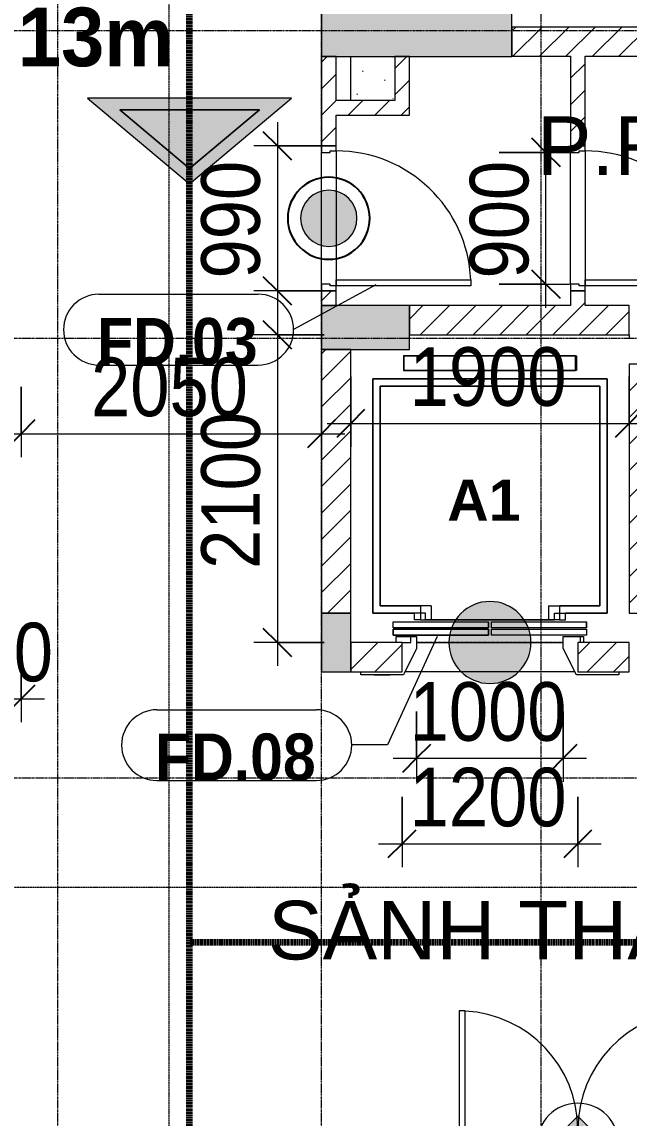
# Model space of a CAD drawing. Header units: millimetres. Extents: x 962 to 241049, y -15958 to 84407.
# Drawn here: x 105587 to 109732, y 46116 to 53597 of the extents above; entities that cross this region are included whole.
import ezdxf

# ---------------------------------------------------------------- set-up
doc = ezdxf.new("R2010")
doc.units = ezdxf.units.MM
for name, pattern in [('1 NÉT CALL OUT', [6, 3, -3]), ('Dash 1_8_', [6.35, 3.175, -3.175]), ('Dash Dot 3_16_', [7.9375, 4.7625, -1.5875, 0, -1.5875]), ('Grid Line', [22.225, 12.7, -3.175, 3.175, -3.175])]:
    doc.linetypes.add(name, pattern=pattern)
for name, color, linetype, lineweight in [('0-1', 7, 'Continuous', 5), ('A-ANNO-DIMS', 211, 'Continuous', 9), ('A-ANNO-DIMS-160', 211, 'Continuous', 9), ('A-ANNO-NOTE', 131, 'Continuous', 9), ('A-ANNO-NOTE-1', 131, 'Continuous', 25), ('A-AREA', 32, 'Dash 1_8_', 9), ('A-AREA-IDEN', 2, 'Continuous', 9), ('A-CLNG-PATT', 13, 'Continuous', 9), ('A-DETL-3', 90, '1 NÉT CALL OUT', 100), ('A-DETL-GENF-2', 1, 'Continuous', 9), ('A-DOOR-3', 1, 'Continuous', 9), ('A-DOOR-4', 21, 'Continuous', 9), ('A-DOOR-FRAM-1', 1, 'Continuous', 9), ('A-DOOR-IDEN', 31, 'Continuous', 9), ('A-FLOR', 192, 'Continuous', 9), ('A-FLOR-1', 250, 'Continuous', 9), ('A-WALL', 113, 'Continuous', 9), ('A-WALL-3', 113, 'Continuous', 18), ('A-WALL-PATT-2', 111, 'Continuous', 9), ('G-ANNO-SYMB-1', 111, 'Dash Dot 3_16_', 18), ('G-ANNO-TEXT-1', 7, 'Continuous', 9), ('G-ANNO-TEXT-2', 142, 'Continuous', 9), ('S-COLS-1', 52, 'Continuous', 5), ('S-COLS-2', 7, 'Continuous', 18), ('S-GRID-1', 1, 'Grid Line', 9)]:
    doc.layers.add(name, color=color, linetype=linetype, lineweight=lineweight)
doc.styles.add('Arial_10', font='arial_0.ttf', dxfattribs={"height": 280})
doc.styles.add('Arial_11', font='arial_0.ttf', dxfattribs={"height": 400})
doc.styles.add('Arial_12', font='arial_0.ttf', dxfattribs={"width": 0.95, "height": 400})
doc.styles.add('Arial_B_5', font='arialbd_0.ttf', dxfattribs={"width": 0.9, "height": 320})
doc.styles.add('UTM Avo', font='UTM Avo.ttf', dxfattribs={"width": 0.9, "height": 400})
doc.dimstyles.new('1_Dim_chi_tiet_2_5', dxfattribs={"dimscale": 304.8, "dimtxt": 399.720379, "dimasz": 0.629921, "dimexe": 0.524934, "dimexo": 0.0625, "dimgap": 0.052493, "dimtad": 1, "dimdec": 0, "dimrnd": 5, "dimzin": 0, "dimdsep": 46, "dimtxsty": 'UTM Avo', "dimblk1": 'OBLIQUE', "dimblk2": 'OBLIQUE', "dimsah": 1, "dimcen": 0.09, "dimdle": 0.524934, "dimazin": 0, "dimtfac": 1, "dimtdec": 4, "dimtix": 1, "dimtmove": 0, "dimatfit": 3, "dimfxl": 1.049869, "dimfxlon": 1, "dimtvp": 1, "dimtolj": 1, "dimtzin": 0, "dimarcsym": 2})
doc.dimstyles.new('1_Dim_chi_tiet_2_5_1', dxfattribs={"dimscale": 304.8, "dimtxt": 399.720379, "dimasz": 0.629921, "dimexe": 0.524934, "dimexo": 0.0625, "dimgap": 0.052493, "dimtad": 1, "dimdec": 0, "dimrnd": 5, "dimzin": 0, "dimdsep": 46, "dimtxsty": 'UTM Avo', "dimblk1": 'OBLIQUE', "dimblk2": 'OBLIQUE', "dimsah": 1, "dimcen": 0.09, "dimdle": 0.524934, "dimazin": 0, "dimtfac": 1, "dimtdec": 4, "dimtix": 1, "dimtmove": 0, "dimatfit": 3, "dimfxl": 1.049869, "dimfxlon": 1, "dimtvp": 1, "dimtolj": 1, "dimtzin": 0, "dimarcsym": 2})
pattern_1 = [(45, (63179.03, 0), (-90.50967, 90.50967), [])]

# ---------------------------------------------------------------- blocks, each defined once
blk = doc.blocks.new('NCV_TKTC_KET CAU_rvt-1-TKCS_MB TẦNG 1')
at = {"layer": 'S-COLS-1'}
for points in [[(45752.6, 53361.9), (45752.6, 53711.9), (44452.6, 53711.9), (44452.6, 53361.9), (44831.4, 53361.9)], [(45052.6, 51361.9), (45052.6, 51661.9), (44452.6, 51661.9), (44452.6, 51361.9), (44831.4, 51361.9)], [(44652.6, 49161.9), (44652.6, 49561.9), (44452.6, 49561.9), (44452.6, 49161.9)]]:
    blk.add_hatch(color=256, dxfattribs=at).paths.add_polyline_path(points)
at = {"layer": 'A-FLOR-1'}
blk.add_line((44652.6, 53061.9), (44652.6, 53361.9), dxfattribs=at)
at = {"layer": 'S-COLS-2'}
for p, q in [((44452.6, 53711.9), (44452.6, 53361.9)), ((45752.6, 53361.9), (45752.6, 53711.9)), ((44452.6, 53361.9), (45752.6, 53361.9)), ((44452.6, 51661.9), (44452.6, 51361.9)), ((45052.6, 51661.9), (44452.6, 51661.9)), ((45052.6, 51361.9), (45052.6, 51661.9)), ((44452.6, 51361.9), (45052.6, 51361.9)), ((44652.6, 49561.9), (44452.6, 49561.9)), ((44452.6, 49561.9), (44452.6, 49161.9)), ((44652.6, 49161.9), (44652.6, 49561.9)), ((44452.6, 49161.9), (44652.6, 49161.9))]:
    blk.add_line(p, q, dxfattribs=at)
blk = doc.blocks.new('FD_07 - FD_07-1700x2200-CỬA ĐI 2 CÁNH-910693-TKCS_MB TẦNG 1')
at = {"layer": 'A-DETL-GENF-2'}
for p, q in [((-810, 910), (-810, 100)), ((-770, 910), (-810, 910)), ((-770, 100), (-770, 910)), ((770, 100), (770, 910)), ((770, 910), (810, 910)), ((810, 910), (810, 100)), ((-810, 100), (-770, 100)), ((810, 100), (770, 100)), ((-810, -910), (-810, -100)), ((-810, -100), (-770, -100)), ((-770, -100), (-770, -910)), ((810, -100), (770, -100)), ((770, -100), (770, -910)), ((810, -910), (810, -100)), ((-770, -910), (-810, -910)), ((770, -910), (810, -910))]:
    blk.add_line(p, q, dxfattribs=at)
for centre, start, end in [((-810, 100), 0, 87.16943), ((810, 100), 92.83057, 180), ((-810, -100), 272.83057, 360), ((810, -100), 180, 267.16943)]:
    blk.add_arc(centre, 810, start, end, dxfattribs=at)
at = {"layer": 'A-DOOR-3'}
for p, q in [((-810, 100), (810, 100)), ((800, -100), (-800, -100))]:
    blk.add_line(p, q, dxfattribs=at)
at = {"layer": 'A-DOOR-FRAM-1'}
for p, q in [((-810, 100), (-850, 100)), ((-850, 100), (-850, -100)), ((-810, 60), (-810, 100)), ((850, 100), (810, 100)), ((810, 100), (810, 60)), ((850, -100), (850, 100)), ((-800, 60), (-810, 60)), ((-800, -100), (-800, 60)), ((810, 60), (800, 60)), ((800, 60), (800, -100)), ((-850, -100), (-800, -100)), ((800, -100), (850, -100))]:
    blk.add_line(p, q, dxfattribs=at)
blk = doc.blocks.new('Thang may HIEN - Dài x Rộng - 2000x2000-V2-TKCS_MB TẦNG 1')
at = {"layer": 'A-DOOR-3'}
for p, q in [((-660, -190.4), (-660, -150.4)), ((-660, -200.4), (-660, -240.4)), ((10, -150.4), (10, -190.4)), ((10, -200.4), (10, -240.4)), ((-440, -255), (-440, -300)), ((-400, -255), (-440, -255)), ((475, -255), (-400, -255)), ((-400, -350), (-400, -255)), ((475, -255), (515, -255)), ((475, -350), (475, -255)), ((515, -255), (515, -300)), ((-440, -300), (-800, -300)), ((-800, -300), (-800, -1900)), ((-400, -350), (-750, -350)), ((-750, -350), (-750, -1850)), ((750, -350), (475, -350)), ((800, -300), (515, -300)), ((750, -1850), (750, -350)), ((800, -1900), (800, -300)), ((-750, -1850), (750, -1850)), ((-800, -1900), (800, -1900)), ((590.8, -1955.4), (-584.2, -1955.4)), ((-584.2, -1955.4), (-584.2, -2055.4)), ((590.8, -2055.4), (590.8, -1955.4)), ((-584.2, -2055.4), (590.8, -2055.4))]:
    blk.add_line(p, q, dxfattribs=at)
blk = doc.blocks.new('FD_02 - FD_03 - FD_03-KY THUAT-900x2200mm-801878-TKCS_MB TẦNG 1')
at = {"layer": 'A-DETL-GENF-2'}
for p, q in [((420, 50), (420, 970)), ((420, 970), (460, 970)), ((460, 970), (460, 50)), ((460, 50), (420, 50))]:
    blk.add_line(p, q, dxfattribs=at)
blk.add_arc((460, 50), 920, 92.49191, 180, dxfattribs=at)
at = {"layer": 'A-DOOR-FRAM-1'}
for p, q in [((-460, 50), (-495, 50)), ((-495, 50), (-495, -50)), ((-460, 10), (-460, 50)), ((-450, 10), (-460, 10)), ((-450, -50), (-450, 10)), ((460, 10), (450, 10)), ((450, 10), (450, -50)), ((495, 50), (460, 50)), ((460, 50), (460, 10)), ((495, -50), (495, 50)), ((-495, -50), (-450, -50)), ((450, -50), (495, -50))]:
    blk.add_line(p, q, dxfattribs=at)
blk = doc.blocks.new('Thang may HIEN - Dài x Rộng - 2000x2000-2402870-TKCS_MB TẦNG 1')
at = {"layer": 'A-DOOR-4'}
for p, q in [((-584.2, 1955.4), (-584.2, 2055.4)), ((-584.2, 2055.4), (590.8, 2055.4)), ((590.8, 2055.4), (590.8, 1955.4)), ((590.8, 1955.4), (-584.2, 1955.4)), ((-800, 300), (-800, 1900)), ((-800, 1900), (800, 1900)), ((800, 1900), (800, 300)), ((-750, 350), (-750, 1850)), ((-750, 1850), (750, 1850)), ((750, 1850), (750, 350)), ((-440, 300), (-800, 300)), ((-400, 350), (-750, 350)), ((-440, 255), (-440, 300)), ((-400, 350), (-400, 255)), ((475, 350), (475, 255)), ((750, 350), (475, 350)), ((515, 255), (515, 300)), ((800, 300), (515, 300)), ((-660, 200.4), (-660, 240.4)), ((-660, 240.4), (-10, 240.4)), ((-660, 240.4), (-10, 240.4)), ((-660, 200.4), (-660, 240.4)), ((-400, 255), (-440, 255)), ((475, 255), (-400, 255)), ((-10, 240.4), (-10, 200.4)), ((-10, 240.4), (-10, 200.4)), ((10, 200.4), (10, 240.4)), ((10, 240.4), (660, 240.4)), ((10, 240.4), (660, 240.4)), ((10, 200.4), (10, 240.4)), ((475, 255), (515, 255)), ((660, 240.4), (660, 200.4)), ((660, 240.4), (660, 200.4)), ((-10, 200.4), (-660, 200.4)), ((-10, 200.4), (-660, 200.4)), ((-10, 190.4), (-660, 190.4)), ((-660, 190.4), (-660, 150.4)), ((-660, 190.4), (-10, 190.4)), ((-660, 150.4), (-660, 190.4)), ((-660, 150.4), (-10, 150.4)), ((-10, 150.4), (-660, 150.4)), ((-10, 150.4), (-10, 190.4)), ((-10, 190.4), (-10, 150.4)), ((660, 200.4), (10, 200.4)), ((660, 200.4), (10, 200.4)), ((10, 150.4), (10, 190.4)), ((10, 190.4), (660, 190.4)), ((10, 190.4), (660, 190.4)), ((10, 150.4), (10, 190.4)), ((660, 150.4), (10, 150.4)), ((660, 150.4), (10, 150.4)), ((660, 190.4), (660, 150.4)), ((660, 190.4), (660, 150.4)), ((-640, 140), (-540, 140)), ((-640, 100), (-640, 140)), ((-600, 100), (-640, 100)), ((-600, 100), (-540, 100)), ((-600, -100), (-600, 100)), ((-540, 140), (-500, 140)), ((-540, 100), (-540, 140)), ((-500, 140), (-500, 60)), ((500, 140), (615, 140)), ((500, 60), (500, 140)), ((600, 100), (600, -100)), ((615, 100), (600, 100)), ((615, 140), (615, 100)), ((615, 140), (640, 140)), ((640, 100), (615, 100)), ((640, 140), (640, 100)), ((-500, 60), (-590, -120)), ((590, -120), (500, 60)), ((-880, -120), (-880, -100)), ((-880, -100), (-600, -100)), ((-590, -120), (-880, -120)), ((-790, -124), (-790, -120)), ((-680, -124), (-790, -124)), ((-680, -120), (-680, -124)), ((880, -120), (590, -120)), ((600, -100), (880, -100)), ((880, -100), (880, -120))]:
    blk.add_line(p, q, dxfattribs=at)
blk = doc.blocks.new('DIMBLOCK145-TKCS_MB TẦNG 1')
at = {"layer": 'A-ANNO-DIMS-160'}
for p, q in [((107330.6, 52911.9), (107330.6, 51601.9)), ((107650.6, 52751.9), (107170.6, 52751.9)), ((107330.6, 52751.9), (107650.6, 52751.9)), ((107650.6, 51761.9), (107170.6, 51761.9)), ((107330.6, 51761.9), (107650.6, 51761.9))]:
    blk.add_line(p, q, dxfattribs=at)
at = {"layer": 'A-ANNO-DIMS-160', "lineweight": 25}
for p, q in [((107330.6, 52751.9), (107234.6, 52847.9)), ((107330.6, 52751.9), (107426.6, 52655.9)), ((107330.6, 51761.9), (107234.6, 51857.9)), ((107330.6, 51761.9), (107426.6, 51665.9))]:
    blk.add_line(p, q, dxfattribs=at)
at = {"layer": 'A-ANNO-DIMS-160', "color": 0, "insert": (106811, 51846.1), "char_height": 400, "width": 985.977, "attachment_point": 1, "rotation": 90, "line_spacing_factor": 1.110334, "style": 'UTM Avo'}
blk.add_mtext('990', dxfattribs=at)
blk = doc.blocks.new('_Oblique')
at = {"color": 0, "linetype": 'ByBlock', "lineweight": -2}
blk.add_line((-0.5, -0.5), (0.5, 0.5), dxfattribs=at)
blk = doc.blocks.new('DIMBLOCK146-TKCS_MB TẦNG 1')
at = {"layer": 'A-ANNO-DIMS-160'}
for p, q in [((109164.2, 51646.9), (109164.2, 52866.9)), ((108844.2, 52706.9), (109324.2, 52706.9)), ((109164.2, 52706.9), (108844.2, 52706.9)), ((108844.2, 51806.9), (109324.2, 51806.9)), ((109164.2, 51806.9), (108844.2, 51806.9))]:
    blk.add_line(p, q, dxfattribs=at)
at = {"layer": 'A-ANNO-DIMS-160', "lineweight": 25}
for p, q in [((109164.2, 52706.9), (109068.2, 52802.9)), ((109164.2, 52706.9), (109260.2, 52610.9)), ((109164.2, 51806.9), (109068.2, 51902.9)), ((109164.2, 51806.9), (109260.2, 51710.9))]:
    blk.add_line(p, q, dxfattribs=at)
at = {"layer": 'A-ANNO-DIMS-160', "color": 0, "insert": (108644.5, 51846.1), "char_height": 400, "width": 985.977, "attachment_point": 1, "rotation": 90, "line_spacing_factor": 1.110334, "style": 'UTM Avo'}
blk.add_mtext('900', dxfattribs=at)
blk = doc.blocks.new('STN_Door Tag - STN_Door Tag-1788670-TKCS_MB TẦNG 1')
at = {"layer": 'A-DOOR-IDEN'}
for p, q in [((-3.37, 1.495), (3.431, 1.495)), ((-3.37, -1.524), (3.431, -1.524))]:
    blk.add_line(p, q, dxfattribs=at)
for centre, start, end in [((-3.37, -0.015), 90, 270), ((3.431, -0.015), 270, 90)]:
    blk.add_arc(centre, 1.509, start, end, dxfattribs=at)
blk = doc.blocks.new('HDNDCT_GHI CHÚ CỬA CHỐNG CHÁY E30 - HDNDCT_GHI CHÚ CỬA CHỐNG CHÁY E30-1614707-TKCS_MB TẦNG 1')
at = {"layer": 'A-ANNO-NOTE'}
h = blk.add_hatch(color=256, dxfattribs=at)
edge = h.paths.add_edge_path()
edge.add_arc((0, 0), 1.75, 0, 180)
edge.add_arc((0, 0), 1.75, 180, 360)
for start, end in [(360, 180), (180, 360)]:
    blk.add_arc((0, 0), 1.75, start, end, dxfattribs=at)
blk = doc.blocks.new('DIMBLOCK226-TKCS_MB TẦNG 1')
at = {"layer": 'A-ANNO-DIMS-160'}
for p, q in [((108181.6, 48307.4), (108181.6, 47827.4)), ((108181.6, 47987.4), (108181.6, 48307.4)), ((109381.6, 48307.4), (109381.6, 47827.4)), ((109381.6, 47987.4), (109381.6, 48307.4)), ((108021.6, 47987.4), (109541.6, 47987.4))]:
    blk.add_line(p, q, dxfattribs=at)
at = {"layer": 'A-ANNO-DIMS-160', "lineweight": 25}
for p, q in [((108181.6, 47987.4), (108277.6, 48083.4)), ((109381.6, 47987.4), (109477.6, 48083.4)), ((108181.6, 47987.4), (108085.6, 47891.4)), ((109381.6, 47987.4), (109285.6, 47891.4))]:
    blk.add_line(p, q, dxfattribs=at)
at = {"layer": 'A-ANNO-DIMS-160', "color": 0, "insert": (108233.8, 48507), "char_height": 400, "width": 1314.636, "attachment_point": 1, "line_spacing_factor": 1.110334, "style": 'UTM Avo'}
blk.add_mtext('1200', dxfattribs=at)
blk = doc.blocks.new('DIMBLOCK229-TKCS_MB TẦNG 1')
at = {"layer": 'A-ANNO-DIMS-160'}
for p, q in [((108281.6, 48891.5), (108281.6, 48411.5)), ((108281.6, 48571.5), (108281.6, 48891.5)), ((109281.6, 48891.5), (109281.6, 48411.5)), ((109281.6, 48571.5), (109281.6, 48891.5)), ((108121.6, 48571.5), (109441.6, 48571.5))]:
    blk.add_line(p, q, dxfattribs=at)
at = {"layer": 'A-ANNO-DIMS-160', "lineweight": 25}
for p, q in [((108281.6, 48571.5), (108377.6, 48667.5)), ((109281.6, 48571.5), (109377.6, 48667.5)), ((108281.6, 48571.5), (108185.6, 48475.5)), ((109281.6, 48571.5), (109185.6, 48475.5))]:
    blk.add_line(p, q, dxfattribs=at)
at = {"layer": 'A-ANNO-DIMS-160', "color": 0, "insert": (108233.8, 49091.1), "char_height": 400, "width": 1314.636, "attachment_point": 1, "line_spacing_factor": 1.110334, "style": 'UTM Avo'}
blk.add_mtext('1000', dxfattribs=at)
blk = doc.blocks.new('DIMBLOCK230-TKCS_MB TẦNG 1')
at = {"layer": 'A-ANNO-DIMS-160'}
for p, q in [((107330.6, 51621.9), (107330.6, 49201.9)), ((107650.6, 51461.9), (107170.6, 51461.9)), ((107330.6, 51461.9), (107650.6, 51461.9)), ((107650.6, 49361.9), (107170.6, 49361.9)), ((107330.6, 49361.9), (107650.6, 49361.9))]:
    blk.add_line(p, q, dxfattribs=at)
at = {"layer": 'A-ANNO-DIMS-160', "lineweight": 25}
for p, q in [((107330.6, 51461.9), (107234.6, 51557.9)), ((107330.6, 51461.9), (107426.6, 51365.9)), ((107330.6, 49361.9), (107234.6, 49457.9)), ((107330.6, 49361.9), (107426.6, 49265.9))]:
    blk.add_line(p, q, dxfattribs=at)
at = {"layer": 'A-ANNO-DIMS-160', "color": 0, "insert": (106811, 49864.2), "char_height": 400, "width": 1314.636, "attachment_point": 1, "rotation": 90, "line_spacing_factor": 1.110334, "style": 'UTM Avo'}
blk.add_mtext('2100', dxfattribs=at)
blk = doc.blocks.new('DIMBLOCK231-TKCS_MB TẦNG 1')
at = {"layer": 'A-ANNO-DIMS-160'}
for p, q in [((107831.6, 51177.2), (107831.6, 50697.2)), ((107831.6, 50857.2), (107831.6, 51177.2)), ((109731.6, 51177.2), (109731.6, 50697.2)), ((109731.6, 50857.2), (109731.6, 51177.2)), ((107671.6, 50857.2), (109891.6, 50857.2))]:
    blk.add_line(p, q, dxfattribs=at)
at = {"layer": 'A-ANNO-DIMS-160', "lineweight": 25}
for p, q in [((107831.6, 50857.2), (107927.6, 50953.2)), ((109731.6, 50857.2), (109827.6, 50953.2)), ((107831.6, 50857.2), (107735.6, 50761.2)), ((109731.6, 50857.2), (109635.6, 50761.2))]:
    blk.add_line(p, q, dxfattribs=at)
at = {"layer": 'A-ANNO-DIMS-160', "color": 0, "insert": (108233.8, 51376.9), "char_height": 400, "width": 1314.636, "attachment_point": 1, "line_spacing_factor": 1.110334, "style": 'UTM Avo'}
blk.add_mtext('1900', dxfattribs=at)
blk = doc.blocks.new('HDNDCT_GHI CHÚ CỬA CHỐNG CHÁY EI30 - HDNDCT_GHI CHÚ CỬA CHỐNG CHÁY EI30-2461928-TKCS_MB TẦNG 1')
at = {"layer": 'A-ANNO-NOTE'}
blk.add_hatch(color=256, dxfattribs=at).paths.add_polyline_path([(-1.2, 0), (0, 1.2), (1.2, 0), (0, -1.2)])
for p, q in [((0, 1.2), (-1.2, 0)), ((1.2, 0), (0, 1.2)), ((-1.2, 0), (0, -1.2)), ((0, -1.2), (1.2, 0))]:
    blk.add_line(p, q, dxfattribs=at)
for start, end in [(360, 180), (180, 360)]:
    blk.add_arc((0, 0), 1.75, start, end, dxfattribs=at)
blk = doc.blocks.new('HDNDCT_GHI CHÚ CỬA CHỐNG CHÁY EI60 - HDNDCT_GHI CHÚ CỬA CHỐNG CHÁY EI60-1614697-TKCS_MB TẦNG 1')
at = {"layer": 'A-ANNO-NOTE'}
h = blk.add_hatch(color=256, dxfattribs=at)
edge = h.paths.add_edge_path()
edge.add_arc((0, 0), 1.2, 0, 180)
edge.add_arc((0, 0), 1.2, 180, 360)
for radius, start, end in [(1.75, 360, 180), (1.2, 360, 180), (1.2, 180, 360)]:
    blk.add_arc((0, 0), radius, start, end, dxfattribs=at)
at = {"layer": 'A-ANNO-NOTE-1'}
for start, end in [(360, 180), (180, 360)]:
    blk.add_arc((0, 0), 1.75, start, end, dxfattribs=at)
blk = doc.blocks.new('HDNDCT_MŨI TÊN THOÁT HIỂM - HDNDCT_MŨI TÊN THOÁT HIỂM-1614704-TKCS_MB TẦNG 1')
at = {"layer": 'A-ANNO-NOTE'}
h = blk.add_hatch(color=256, dxfattribs=at)
h.paths.add_polyline_path([(-3.153, 0), (0.5, 4.353), (0.5, -4.353)])
h.paths.add_polyline_path([(-2.5, 0), (0, -2.979), (0, 2.979)])
blk.add_hatch(color=256, dxfattribs=at).paths.add_polyline_path([(0, 2.979), (0, -2.979), (-2.5, 0)])
for p, q in [((0.5, 4.353), (-3.153, 0)), ((0.5, -4.353), (0.5, 4.353)), ((-2.5, 0), (0, 2.979)), ((0, 2.979), (-2.5, 0)), ((0, 2.979), (0, -2.979)), ((0, -2.979), (0, 2.979)), ((-3.153, 0), (0.5, -4.353)), ((0, -2.979), (-2.5, 0)), ((-2.5, 0), (0, -2.979))]:
    blk.add_line(p, q, dxfattribs=at)
blk = doc.blocks.new('DIMBLOCK324-TKCS_MB TẦNG 1')
at = {"layer": 'A-ANNO-DIMS-160'}
for p, q in [((105581.6, 51106.8), (105581.6, 50626.8)), ((105581.6, 50786.8), (105581.6, 51106.8)), ((107631.6, 51106.8), (107631.6, 50626.8)), ((107631.6, 50786.8), (107631.6, 51106.8)), ((105421.6, 50786.8), (107791.6, 50786.8))]:
    blk.add_line(p, q, dxfattribs=at)
at = {"layer": 'A-ANNO-DIMS-160', "lineweight": 25}
for p, q in [((105581.6, 50786.8), (105677.6, 50882.8)), ((107631.6, 50786.8), (107727.6, 50882.8)), ((105581.6, 50786.8), (105485.6, 50690.8)), ((107631.6, 50786.8), (107535.6, 50690.8))]:
    blk.add_line(p, q, dxfattribs=at)
at = {"layer": 'A-ANNO-DIMS-160', "color": 0, "insert": (106058.8, 51306.4), "char_height": 400, "width": 1314.636, "attachment_point": 1, "line_spacing_factor": 1.110334, "style": 'UTM Avo'}
blk.add_mtext('2050', dxfattribs=at)
blk = doc.blocks.new('DIMBLOCK325-TKCS_MB TẦNG 1')
at = {"layer": 'A-ANNO-DIMS-160'}
for p, q in [((105231.7, 49297), (105231.7, 48817)), ((105231.7, 48977), (105231.7, 49297)), ((105581.7, 49297), (105581.7, 48817)), ((105581.7, 48977), (105581.7, 49297)), ((105071.7, 48977), (105741.7, 48977))]:
    blk.add_line(p, q, dxfattribs=at)
at = {"layer": 'A-ANNO-DIMS-160', "lineweight": 25}
for p, q in [((105231.7, 48977), (105327.7, 49073)), ((105581.7, 48977), (105677.7, 49073)), ((105231.7, 48977), (105135.7, 48881)), ((105581.7, 48977), (105485.7, 48881))]:
    blk.add_line(p, q, dxfattribs=at)
at = {"layer": 'A-ANNO-DIMS-160', "color": 0, "insert": (104995.8, 49496.6), "char_height": 400, "width": 985.977, "attachment_point": 1, "line_spacing_factor": 1.110334, "style": 'UTM Avo'}
blk.add_mtext('350', dxfattribs=at)

msp = doc.modelspace()

# ---------------------------------------------------------------- hatches: boundary and pattern name
at = {"layer": 'A-CLNG-PATT'}
h = msp.add_hatch(dxfattribs=at)
h.set_pattern_fill('FP_2', color=256, style=0, pattern_type=2)
h.set_pattern_definition([(37.5, (63179.03, 0), (-13.0048, 397.7952), [5.364, -308.441, 5.364, -345.603, -335.483]), (37.5, (63179.03, 0), (-13.0048, 397.7952), [-664.773, 5.364, -330.119]), (7.5, (63179.03, 0), (365.3727, 582.6352), [5.364, -163.926, 5.364, -277.474, -108.387]), (7.5, (63179.03, 0), (365.3727, 582.6352), [-452.128, 5.364, -103.022]), (327.5, (62925.1, 0), (642.9182, 1.1683), [5.364, -97.861, 5.364, -366.248, -485.16]), (327.5, (62925.1, 0), (642.9182, 1.1683), [-474.838, 5.364, -479.796]), (317.5, (62925.1, 0), (620.6183, 181.197), [5.364, -46.248, 5.364, -238.248, -278.709]), (317.5, (62925.1, 0), (620.6183, 181.197), [-295.225, 5.364, -273.345])])
h.paths.add_polyline_path([(111831.5, 51661.9), (111831.5, 53361.9), (111231.6, 53361.9), (111231.6, 51661.9), (111637.4, 51661.9)])
h.paths.add_polyline_path([(108131.7, 53061.9), (108131.7, 53361.9), (107831.7, 53361.9), (107831.7, 53061.9), (108010.4, 53061.9)])
h.paths.add_polyline_path([(112031.5, 53311.9), (112031.6, 53311.9), (112031.5, 53361.2)])
at = {"layer": 'A-WALL-PATT-2'}
h = msp.add_hatch(dxfattribs=at)
h.set_pattern_fill('FP_1', color=256, style=0, pattern_type=2)
h.set_pattern_definition(pattern_1)
h.paths.add_polyline_path([(111431.6, 53362.3), (111431.6, 53562.3), (108931.6, 53562.3), (108931.6, 53362.3), (111234.4, 53362.3)])
h = msp.add_hatch(dxfattribs=at)
h.set_pattern_fill('FP_1', color=256, style=0, pattern_type=2)
h.set_pattern_definition(pattern_1)
h.paths.add_polyline_path([(107631.7, 51661.9), (107731.7, 51661.9), (107731.7, 51761.9), (107631.7, 51761.9)])
h.paths.add_polyline_path([(107631.7, 52751.9), (107731.7, 52751.9), (107731.7, 53361.9), (107631.7, 53361.9), (107631.7, 53245.7)])
h = msp.add_hatch(dxfattribs=at)
h.set_pattern_fill('FP_1', color=256, style=0, pattern_type=2)
h.set_pattern_definition(pattern_1)
h.paths.add_polyline_path([(108231.7, 52961.9), (108231.7, 53361.9), (108131.7, 53361.9), (108131.7, 52961.9)])
h = msp.add_hatch(dxfattribs=at)
h.set_pattern_fill('FP_1', color=256, style=0, pattern_type=2)
h.set_pattern_definition(pattern_1)
h.paths.add_polyline_path([(109331.5, 51661.9), (109431.5, 51661.9), (109431.5, 51761.9), (109331.5, 51761.9)])
h.paths.add_polyline_path([(109431.5, 52751.9), (109431.5, 53362.3), (109331.5, 53362.3), (109331.5, 52751.9)])
h = msp.add_hatch(dxfattribs=at)
h.set_pattern_fill('FP_1', color=256, style=0, pattern_type=2)
h.set_pattern_definition(pattern_1)
h.paths.add_polyline_path([(107731.7, 52961.9), (108131.7, 52961.9), (108131.7, 53061.9), (107731.7, 53061.9)])
h = msp.add_hatch(dxfattribs=at)
h.set_pattern_fill('FP_1', color=256, style=0, pattern_type=2)
h.set_pattern_definition(pattern_1)
h.paths.add_polyline_path([(108231.6, 51461.9), (109731.6, 51461.9), (109731.6, 51661.9), (108231.6, 51661.9)])
h = msp.add_hatch(dxfattribs=at)
h.set_pattern_fill('FP_1', color=256, style=0, pattern_type=2)
h.set_pattern_definition(pattern_1)
h.paths.add_polyline_path([(107831.5, 49561.9), (107831.5, 51361.9), (107631.5, 51361.9), (107631.5, 49561.9)])
h = msp.add_hatch(dxfattribs=at)
h.set_pattern_fill('FP_1', color=256, style=0, pattern_type=2)
h.set_pattern_definition(pattern_1)
h.paths.add_polyline_path([(109931.6, 49561.9), (109931.6, 51261.9), (109731.6, 51261.9), (109731.6, 49561.9)])
h = msp.add_hatch(dxfattribs=at)
h.set_pattern_fill('FP_1', color=256, style=0, pattern_type=2)
h.set_pattern_definition(pattern_1)
h.paths.add_polyline_path([(107901.6, 49161.9), (108181.6, 49161.9), (108181.6, 49361.9), (107831.6, 49361.9), (107831.6, 49161.9)])
h.paths.add_polyline_path([(109661.6, 49161.9), (109731.6, 49161.9), (109731.6, 49361.9), (109381.6, 49361.9), (109381.6, 49161.9), (109622.4, 49161.9)])

# ---------------------------------------------------------------- linework, layer by layer
at = {"layer": 'A-AREA'}
msp.add_line((109281.6, 49361.9), (108281.6, 49361.9), dxfattribs=at)
at = {"layer": 'A-DETL-3'}
for p, q in [((106731.6, 47314.6), (106731.6, 54335.3)), ((113331.5, 47314.6), (106731.6, 47314.6)), ((106731.6, 37930.3), (106731.6, 47314.6))]:
    msp.add_line(p, q, dxfattribs=at)
at = {"layer": 'A-DOOR-IDEN'}
for p, q in [((108003.6, 51802.5), (107442, 51498.7)), ((108422.3, 49403.1), (108082.8, 48663.1)), ((108082.8, 48663.1), (107838.4, 48663.1))]:
    msp.add_line(p, q, dxfattribs=at)
at = {"layer": 'A-FLOR'}
for p, q in [((107831.6, 53061.9), (107831.6, 53361.9)), ((109731.6, 51461.9), (109731.6, 51436.9))]:
    msp.add_line(p, q, dxfattribs=at)
at = {"layer": 'A-WALL'}
for p, q in [((107631.7, 51806.9), (107631.7, 52706.9)), ((107731.7, 52716.9), (107731.7, 51796.9)), ((109331.5, 51806.9), (109331.5, 52706.9)), ((109431.5, 52716.9), (109431.5, 51796.9)), ((108281.6, 49361.9), (109281.6, 49361.9)), ((109361.6, 49161.9), (108201.6, 49161.9))]:
    msp.add_line(p, q, dxfattribs=at)
at = {"layer": 'A-WALL-3'}
for p, q in [((111431.6, 53562.3), (108931.6, 53562.3)), ((108931.6, 53562.3), (108931.6, 53362.3)), ((107731.7, 53361.9), (107631.7, 53361.9)), ((107631.7, 53361.9), (107631.7, 52751.9)), ((107731.7, 53061.9), (107731.7, 53361.9)), ((108131.7, 53361.9), (108131.7, 53061.9)), ((108231.7, 53361.9), (108131.7, 53361.9)), ((108231.7, 52961.9), (108231.7, 53361.9)), ((108931.6, 53362.3), (109331.5, 53362.3)), ((109331.5, 53362.3), (109331.5, 52751.9)), ((109431.5, 52751.9), (109431.5, 53362.3)), ((109431.5, 53362.3), (111431.6, 53362.3)), ((108131.7, 53061.9), (107731.7, 53061.9)), ((107731.7, 52751.9), (107731.7, 52961.9)), ((107731.7, 52961.9), (108231.7, 52961.9)), ((107631.7, 52751.9), (107731.7, 52751.9)), ((109331.5, 52751.9), (109431.5, 52751.9)), ((107731.7, 51761.9), (107631.7, 51761.9)), ((107631.7, 51761.9), (107631.7, 51661.9)), ((107731.7, 51661.9), (107731.7, 51761.9)), ((109331.5, 51761.9), (109331.5, 51661.9)), ((109431.5, 51761.9), (109331.5, 51761.9)), ((109431.5, 51661.9), (109431.5, 51761.9)), ((107631.7, 51661.9), (107731.7, 51661.9)), ((109331.5, 51661.9), (108231.6, 51661.9)), ((108231.6, 51661.9), (108231.6, 51461.9)), ((109731.6, 51661.9), (109431.5, 51661.9)), ((109731.6, 51461.9), (109731.6, 51661.9)), ((108231.6, 51461.9), (109731.6, 51461.9)), ((107631.5, 51361.9), (107631.5, 49561.9)), ((107831.5, 51361.9), (107631.5, 51361.9)), ((107831.5, 49561.9), (107831.5, 51361.9)), ((109731.6, 51261.9), (109731.6, 49561.9)), ((109931.6, 51261.9), (109731.6, 51261.9)), ((107631.5, 49561.9), (107831.5, 49561.9)), ((109731.6, 49561.9), (109931.6, 49561.9)), ((108181.6, 49361.9), (107831.6, 49361.9)), ((107831.6, 49361.9), (107831.6, 49161.9)), ((109731.6, 49361.9), (109396.6, 49361.9)), ((109731.6, 49161.9), (109731.6, 49361.9)), ((107831.6, 49161.9), (107901.6, 49161.9)), ((109661.6, 49161.9), (109731.6, 49161.9))]:
    msp.add_line(p, q, dxfattribs=at)
at = {"layer": 'G-ANNO-SYMB-1'}
for p, q in [((106590.4, 84025.7), (106590.4, 9773.9)), ((90628.5, 47691.5), (198105.9, 47691.5))]:
    msp.add_line(p, q, dxfattribs=at)
at = {"layer": 'S-GRID-1'}
for p, q in [((105831.6, 15532), (105831.6, 78459.2)), ((107631.6, 15532), (107631.6, 78459.2)), ((109131.6, 15532), (109131.6, 78459.2)), ((192368.8, 53536.9), (96265.8, 53536.9)), ((192368.8, 51436.9), (96265.8, 51436.9)), ((192368.8, 48436.9), (96265.8, 48436.9))]:
    msp.add_line(p, q, dxfattribs=at)

# ---------------------------------------------------------------- block references
at = {"layer": '0-1'}
msp.add_blockref('NCV_TKTC_KET CAU_rvt-1-TKCS_MB TẦNG 1', (63179, 0), dxfattribs=at)
at = {"layer": 'A-ANNO-NOTE', "xscale": 160, "yscale": 160, "zscale": 160, "rotation": 89.99999999999993}
msp.add_blockref('HDNDCT_MŨI TÊN THOÁT HIỂM - HDNDCT_MŨI TÊN THOÁT HIỂM-1614704-TKCS_MB TẦNG 1', (106731.6, 52997.1), dxfattribs=at)
at = {"layer": 'A-ANNO-NOTE', "xscale": 160, "yscale": 160, "zscale": 160}
for name, p in [('HDNDCT_GHI CHÚ CỬA CHỐNG CHÁY EI60 - HDNDCT_GHI CHÚ CỬA CHỐNG CHÁY EI60-1614697-TKCS_MB TẦNG 1', (107681.7, 52256.9)), ('HDNDCT_GHI CHÚ CỬA CHỐNG CHÁY E30 - HDNDCT_GHI CHÚ CỬA CHỐNG CHÁY E30-1614707-TKCS_MB TẦNG 1', (108781.7, 49361.9)), ('HDNDCT_GHI CHÚ CỬA CHỐNG CHÁY EI30 - HDNDCT_GHI CHÚ CỬA CHỐNG CHÁY EI30-2461928-TKCS_MB TẦNG 1', (109381.6, 45936.9))]:
    msp.add_blockref(name, p, dxfattribs=at)
at = {"layer": 'A-DOOR-3'}
for name, p, rotation in [('FD_02 - FD_03 - FD_03-KY THUAT-900x2200mm-801878-TKCS_MB TẦNG 1', (107681.7, 52256.9), 270), ('FD_02 - FD_03 - FD_03-KY THUAT-900x2200mm-801878-TKCS_MB TẦNG 1', (109381.5, 52256.9), 270), ('Thang may HIEN - Dài x Rộng - 2000x2000-V2-TKCS_MB TẦNG 1', (108781.7, 49261.9), 180)]:
    msp.add_blockref(name, p, dxfattribs=dict(at, rotation=rotation))
msp.add_blockref('FD_07 - FD_07-1700x2200-CỬA ĐI 2 CÁNH-910693-TKCS_MB TẦNG 1', (109381.6, 45936.9), dxfattribs=at)
at = {"layer": 'A-DOOR-4'}
msp.add_blockref('Thang may HIEN - Dài x Rộng - 2000x2000-2402870-TKCS_MB TẦNG 1', (108781.6, 49261.9), dxfattribs=at)
at = {"layer": 'A-DOOR-IDEN', "xscale": 159.9999999999999, "yscale": 159.9999999999999, "zscale": 159.9999999999999}
for p in [(106651.6, 51499.4), (107047.9, 48663.8)]:
    msp.add_blockref('STN_Door Tag - STN_Door Tag-1788670-TKCS_MB TẦNG 1', p, dxfattribs=at)

# ---------------------------------------------------------------- texts
at = {"layer": 'A-AREA-IDEN', "char_height": 400, "attachment_point": 8, "line_spacing_factor": 0.936439, "style": 'Arial_11'}
for s, insert, width in [('\\pt8,16,24,32,40,48,56,64,72,80,88,96,104,112,120,128,136,144,152,160,168,176,184,192,200,208,216,224,232,240,248,256;P.RÁC 1', (110189.1, 52546.4), 2180.8), ('\\pt8,16,24,32,40,48,56,64,72,80,88,96,104,112,120,128,136,144,152,160,168,176,184,192,200,208,216,224,232,240,248,256;SẢNH THÁP A1', (109285.5, 47193), 4043.2)]:
    msp.add_mtext(s, dxfattribs=dict(at, insert=insert, width=width))
at = {"layer": 'A-DOOR-IDEN', "char_height": 320, "width": 1124.64, "attachment_point": 5, "line_spacing_factor": 0.936439, "style": 'Arial_B_5'}
for s, insert in [('\\pt7.2,14.4,21.6,28.8,36,43.2,50.4,57.6,64.8,72,79.2,86.4,93.6,100.8,108,115.2,122.4,129.6,136.8,144,151.2,158.4,165.6,172.8,180,187.2,194.4,201.6,208.8,216,223.2,230.4;FD.03', (106648.3, 51414)), ('\\pt7.2,14.4,21.6,28.8,36,43.2,50.4,57.6,64.8,72,79.2,86.4,93.6,100.8,108,115.2,122.4,129.6,136.8,144,151.2,158.4,165.6,172.8,180,187.2,194.4,201.6,208.8,216,223.2,230.4;FD.08', (107044.7, 48578.4))]:
    msp.add_mtext(s, dxfattribs=dict(at, insert=insert))
at = {"layer": 'G-ANNO-TEXT-1', "insert": (108740.6, 50332.8), "char_height": 280, "width": 708.8, "attachment_point": 5, "line_spacing_factor": 0.936439, "style": 'Arial_10'}
msp.add_mtext('\\pt79.9988,160.0004,239.9992,320.0008,399.9996,480.0012,560,639.9988,720.0004,799.9992,880.0008,959.9996,1040.0012,1120,1199.9988,1280.0004,1359.9992,1440.0008,1519.9996,1600.0012,1680,1759.9988,1840.0004,1919.9992,2000.0008,2079.9996,2160.0012,2240,2319.9988,2400.0004,2479.9992,2560.0008;{\\fArial|b1|i0|c0|p34;A1}', dxfattribs=at)
at = {"layer": 'G-ANNO-TEXT-2', "insert": (106090.1, 53491.9), "char_height": 400, "width": 1146.08, "attachment_point": 5, "line_spacing_factor": 0.936439, "style": 'Arial_12'}
msp.add_mtext('\\pt1824,3648,5472,7296,9120,10944,12768,14592,16416,18240,20064,21888,23712,25536,27360,29184,31008,32832,34656,36480,38304,40128,41952,43776,45600,47424,49248,51072,52896,54720,56544,58368;{\\fArial|b1|i0|c0|p34;13m}', dxfattribs=at)

# ---------------------------------------------------------------- dimensions: what is measured, and where the dimension line sits
at = {"layer": 'A-ANNO-DIMS'}
for base, p1, p2, override, picture, middle in [((107330.6, 51761.9), (107650.6, 52751.9), (107650.6, 51761.9), {"dimpost": '<>', "dimfxl": 990}, 'DIMBLOCK145-TKCS_MB TẦNG 1', (107107.6, 52256.9)), ((109164.2, 52706.9), (108844.2, 51806.9), (108844.2, 52706.9), {"dimpost": '<>', "dimfxl": 900}, 'DIMBLOCK146-TKCS_MB TẦNG 1', (108941.2, 52256.9)), ((107330.6, 49361.9), (107650.6, 51461.9), (107650.6, 49361.9), {"dimpost": '<>', "dimfxl": 2100}, 'DIMBLOCK230-TKCS_MB TẦNG 1', (107107.6, 50411.9))]:
    dim = msp.add_linear_dim(base=base, p1=p1, p2=p2, angle=90, dimstyle='1_Dim_chi_tiet_2_5', override=override, dxfattribs=at)
    dim.commit()
    dim.dimension.update_dxf_attribs({"geometry": picture, "text_midpoint": middle})
for base, p1, p2, dimstyle, override, picture, middle in [((109731.6, 50857.2), (107831.6, 51177.2), (109731.6, 51177.2), '1_Dim_chi_tiet_2_5', {"dimpost": '<>', "dimfxl": 1899.999999}, 'DIMBLOCK231-TKCS_MB TẦNG 1', (108781.6, 51080.2)), ((107631.6, 50786.8), (105581.6, 51106.8), (107631.6, 51106.8), '1_Dim_chi_tiet_2_5_1', {"dimpost": '<>', "dimfxl": 2050}, 'DIMBLOCK324-TKCS_MB TẦNG 1', (106606.6, 51009.7)), ((105581.7, 48977), (105231.7, 49297), (105581.7, 49297), '1_Dim_chi_tiet_2_5_1', {"dimpost": '<>', "dimfxl": 350}, 'DIMBLOCK325-TKCS_MB TẦNG 1', (105406.7, 49200)), ((109281.6, 48571.5), (108281.6, 48891.5), (109281.6, 48891.5), '1_Dim_chi_tiet_2_5', {"dimpost": '<>', "dimfxl": 1000}, 'DIMBLOCK229-TKCS_MB TẦNG 1', (108781.6, 48794.5)), ((109381.6, 47987.4), (108181.6, 48307.4), (109381.6, 48307.4), '1_Dim_chi_tiet_2_5', {"dimpost": '<>', "dimfxl": 1200}, 'DIMBLOCK226-TKCS_MB TẦNG 1', (108781.6, 48210.3))]:
    dim = msp.add_linear_dim(base=base, p1=p1, p2=p2, dimstyle=dimstyle, override=override, dxfattribs=at)
    dim.commit()
    dim.dimension.update_dxf_attribs({"geometry": picture, "text_midpoint": middle})

doc.saveas('drawing.dxf')
